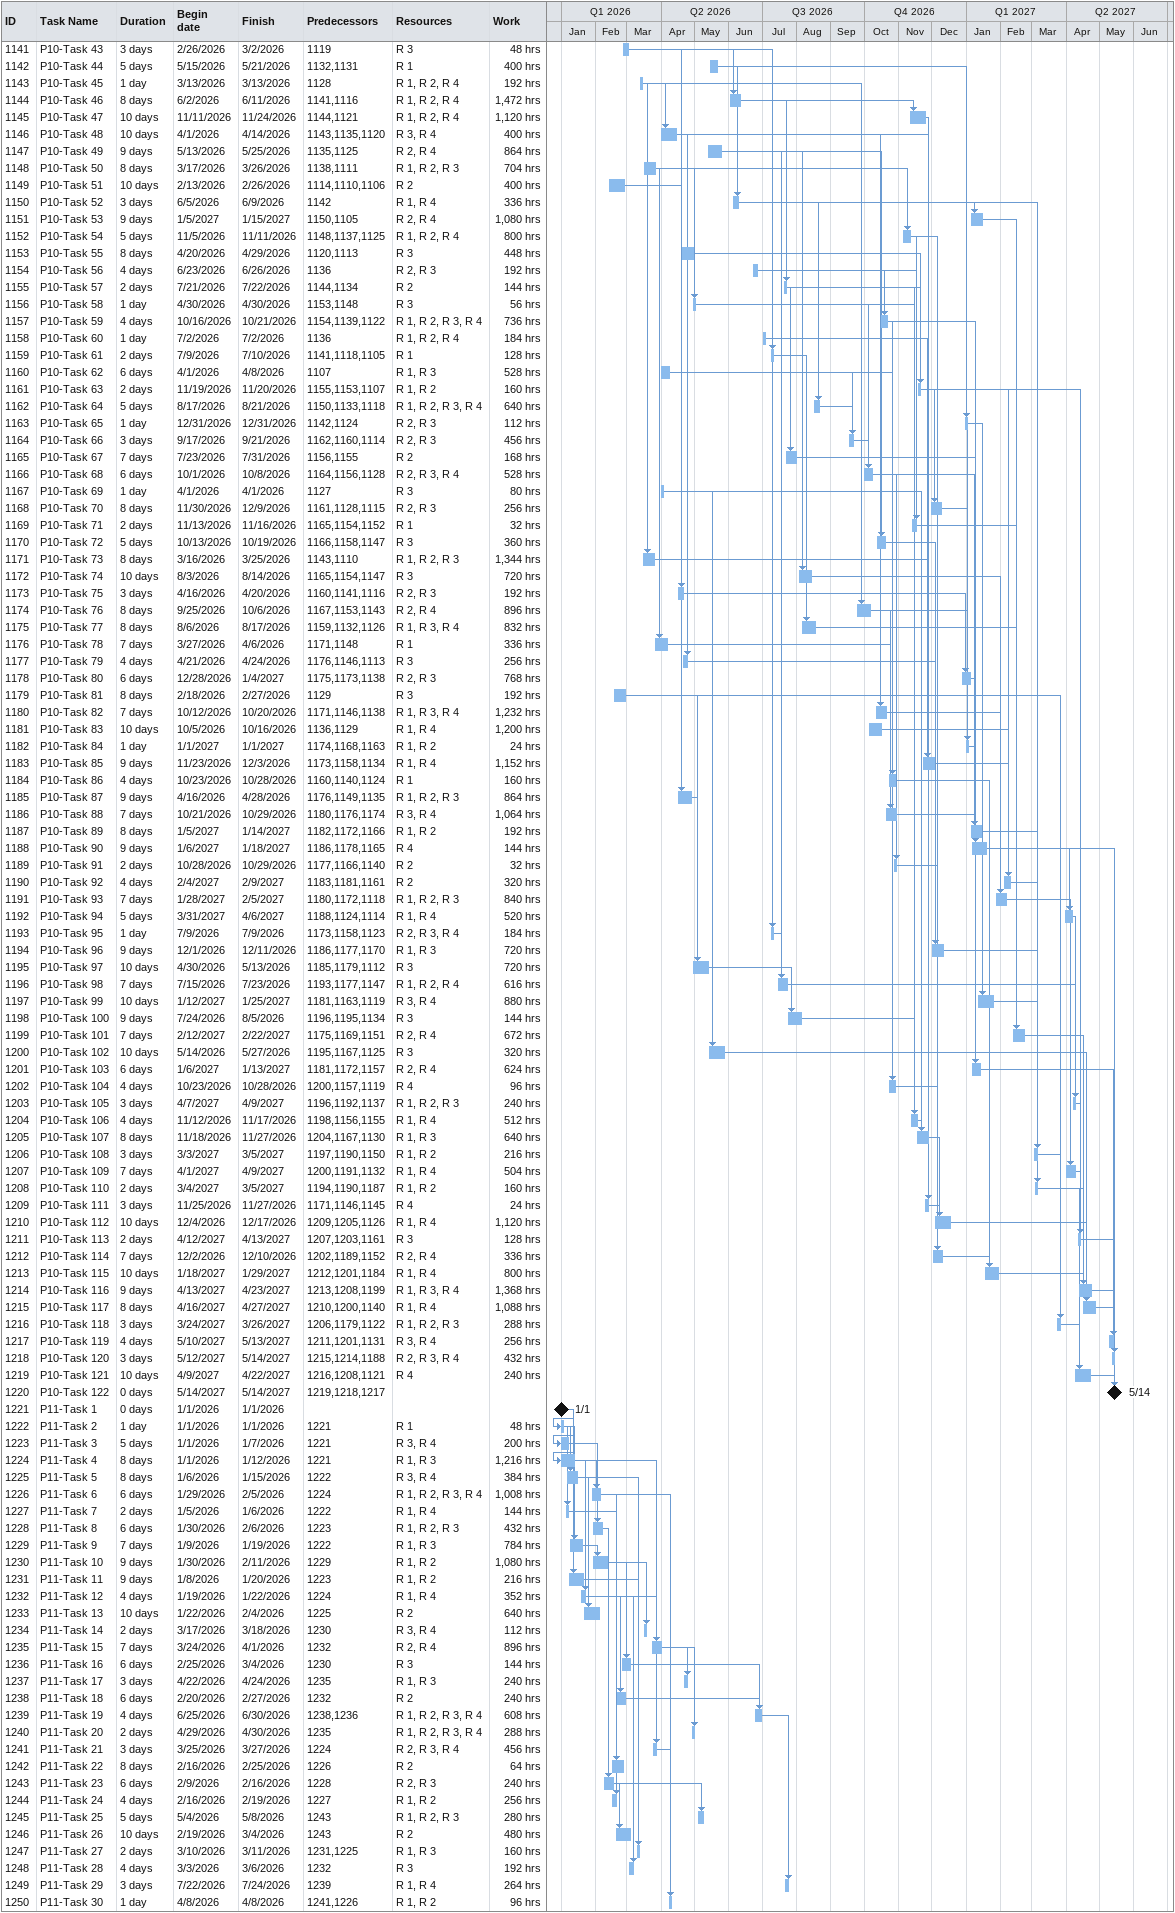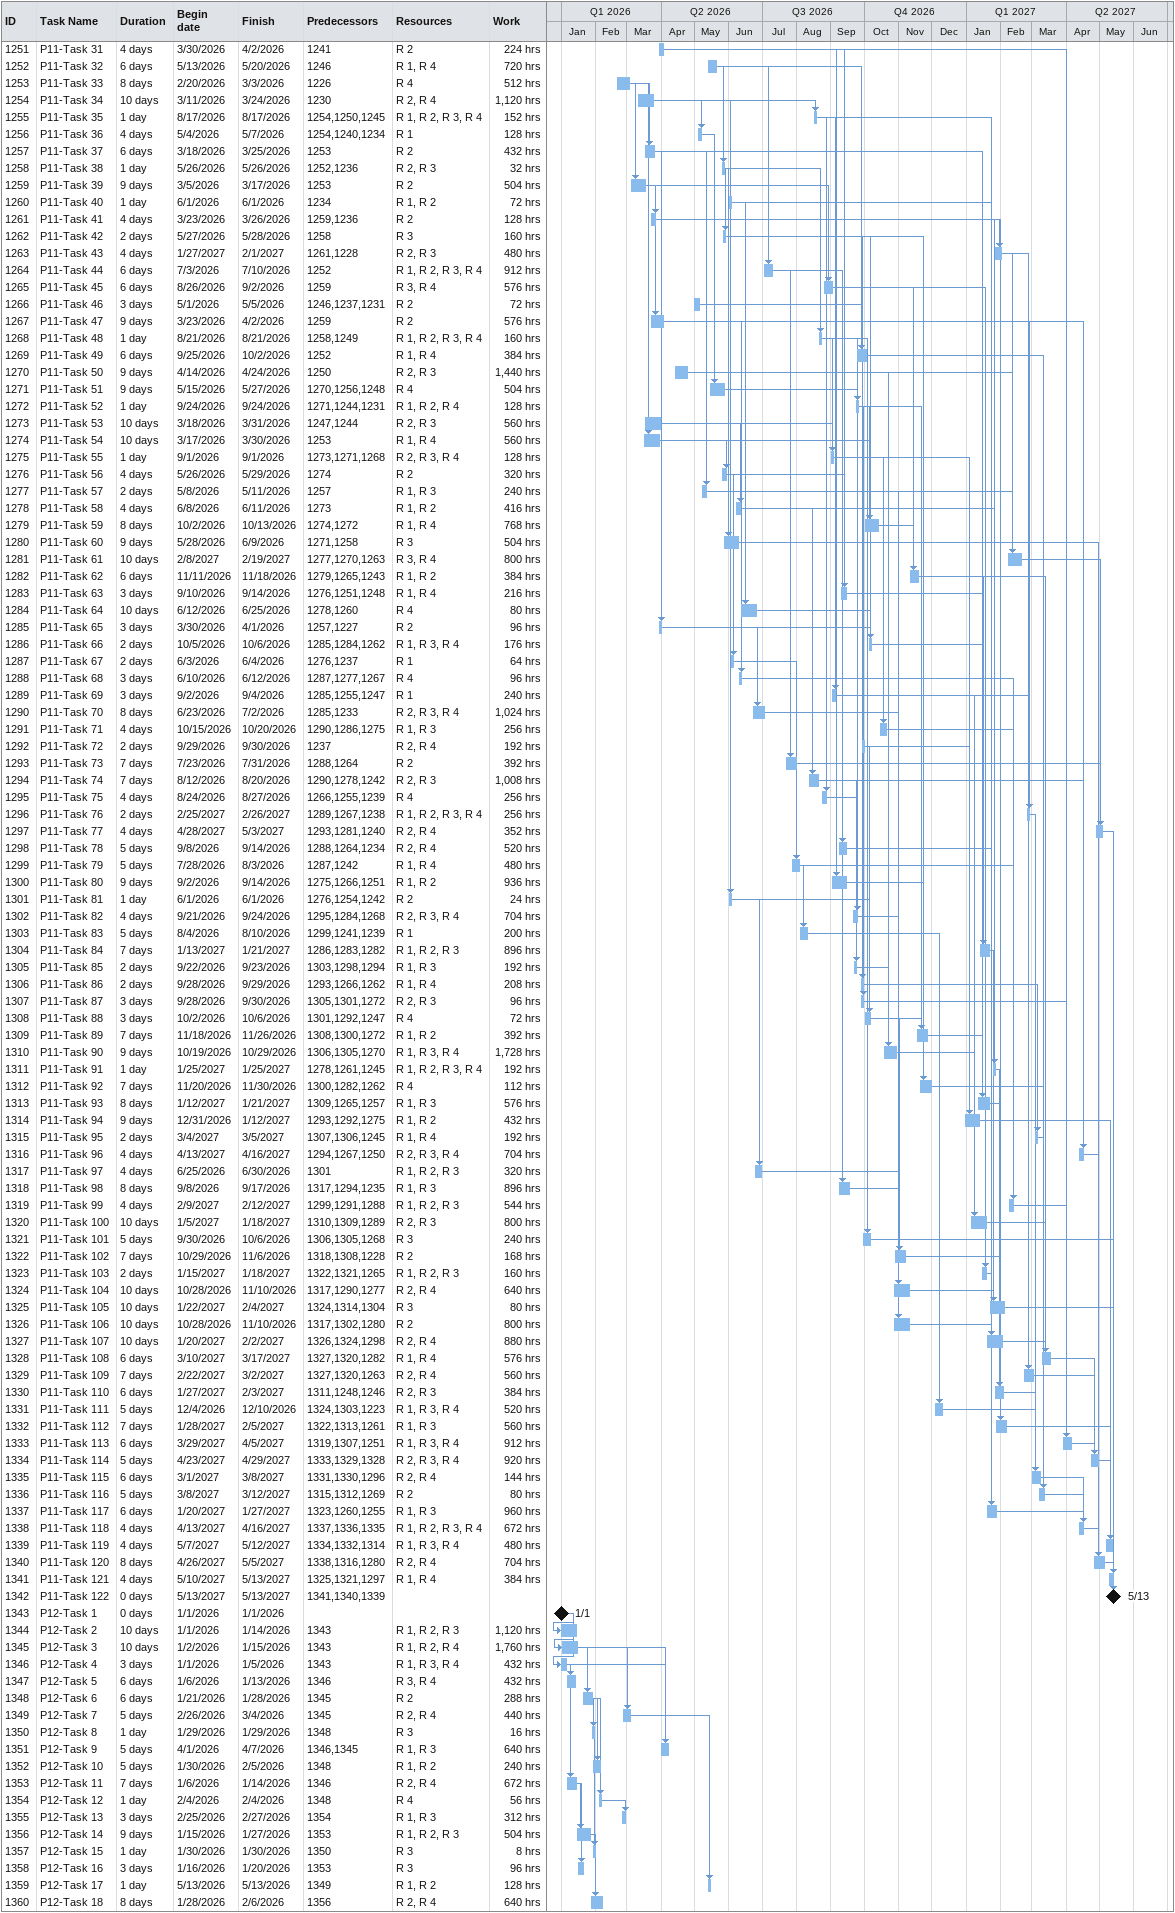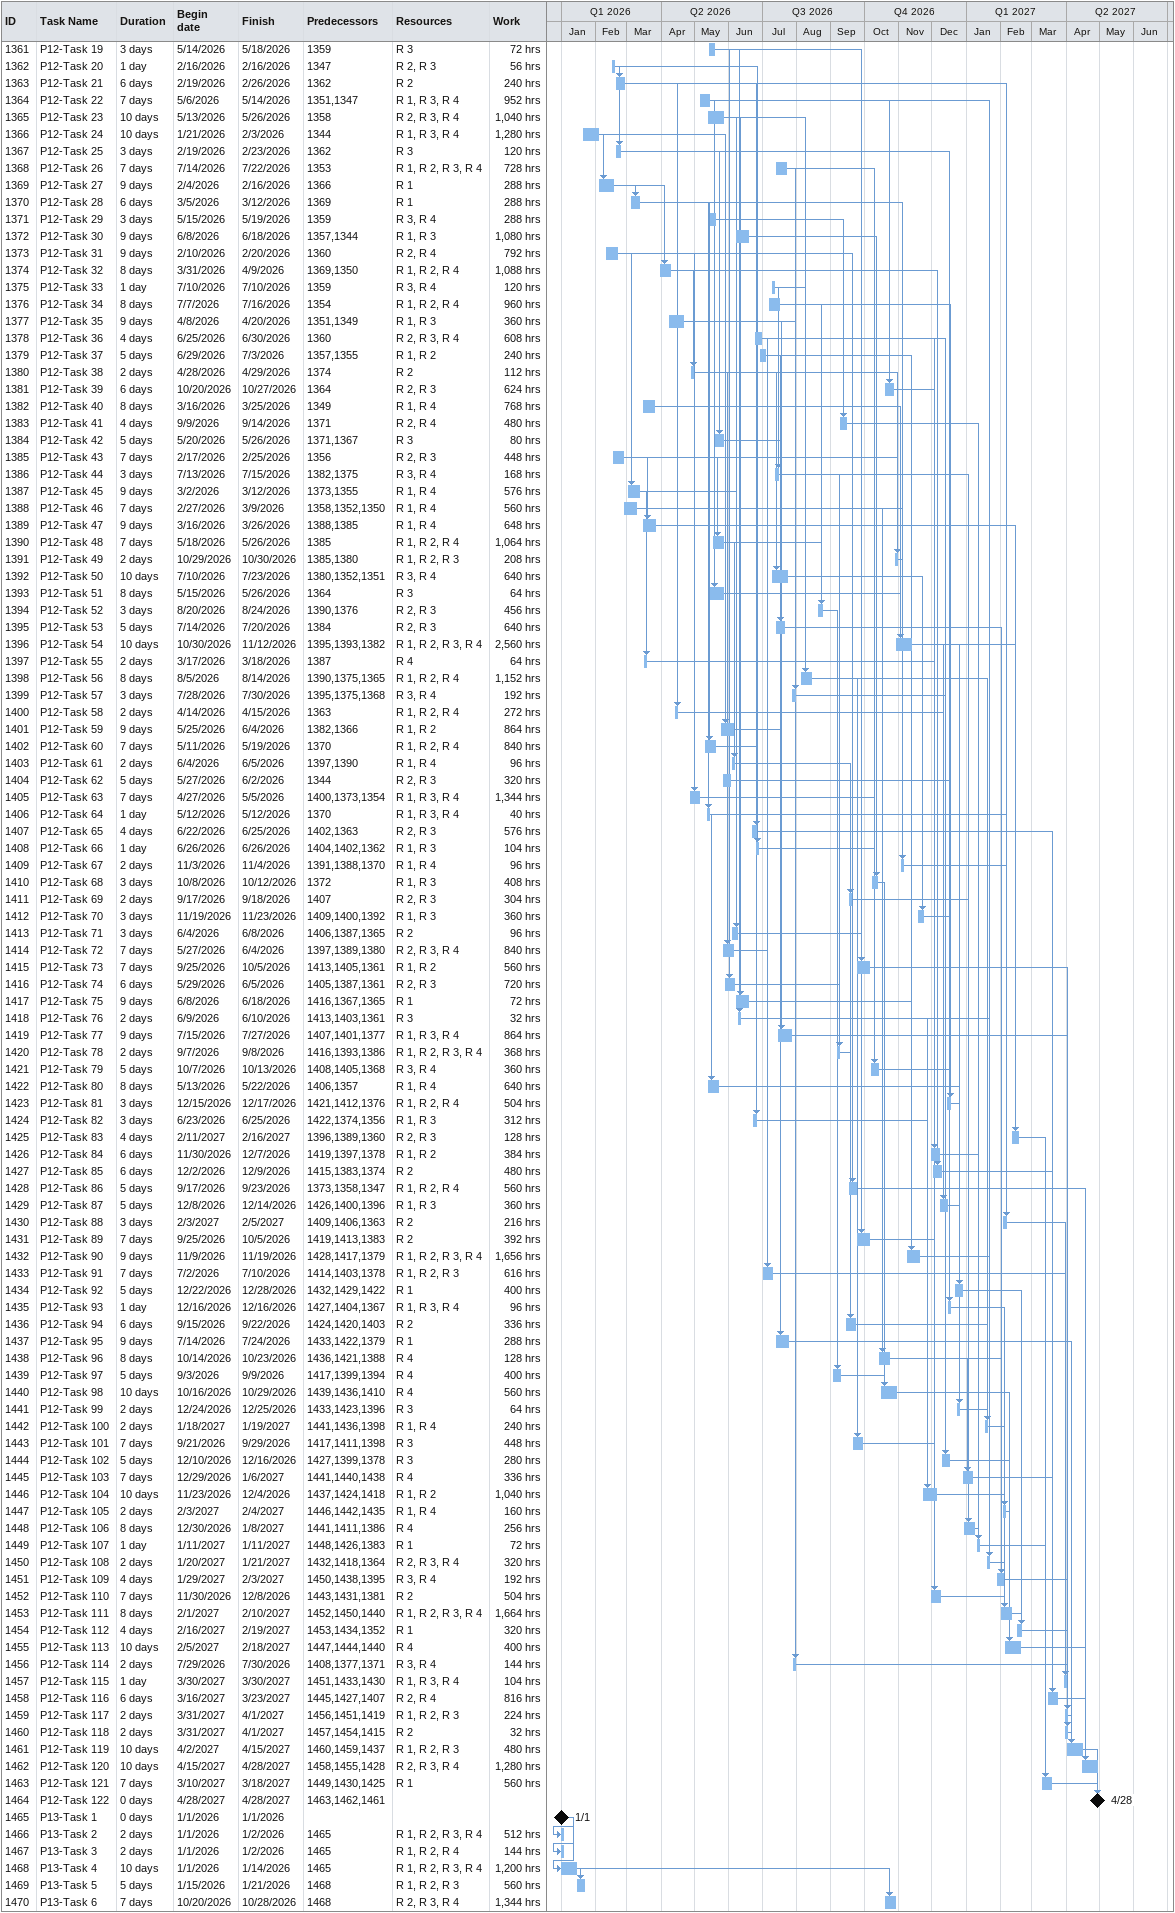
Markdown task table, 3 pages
| ID | Task | Duration | Start | Finish | Predecessors | Resources | Work (h) |
|---|---|---|---|---|---|---|---|
| 1141 | P10-Task 43 | 3d | 2026-02-26 | 2026-03-02 | 1119 | R 3 | 48 |
| 1142 | P10-Task 44 | 5d | 2026-05-15 | 2026-05-21 | 1132, 1131 | R 1 | 400 |
| 1143 | P10-Task 45 | 1d | 2026-03-13 | 2026-03-13 | 1128 | R 1, R 2, R 4 | 192 |
| 1144 | P10-Task 46 | 8d | 2026-06-02 | 2026-06-11 | 1141, 1116 | R 1, R 2, R 4 | 1472 |
| 1145 | P10-Task 47 | 10d | 2026-11-11 | 2026-11-24 | 1144, 1121 | R 1, R 2, R 4 | 1120 |
| 1146 | P10-Task 48 | 10d | 2026-04-01 | 2026-04-14 | 1143, 1135, 1120 | R 3, R 4 | 400 |
| 1147 | P10-Task 49 | 9d | 2026-05-13 | 2026-05-25 | 1135, 1125 | R 2, R 4 | 864 |
| 1148 | P10-Task 50 | 8d | 2026-03-17 | 2026-03-26 | 1138, 1111 | R 1, R 2, R 3 | 704 |
| 1149 | P10-Task 51 | 10d | 2026-02-13 | 2026-02-26 | 1114, 1110, 1106 | R 2 | 400 |
| 1150 | P10-Task 52 | 3d | 2026-06-05 | 2026-06-09 | 1142 | R 1, R 4 | 336 |
| 1151 | P10-Task 53 | 9d | 2027-01-05 | 2027-01-15 | 1150, 1105 | R 2, R 4 | 1080 |
| 1152 | P10-Task 54 | 5d | 2026-11-05 | 2026-11-11 | 1148, 1137, 1125 | R 1, R 2, R 4 | 800 |
| 1153 | P10-Task 55 | 8d | 2026-04-20 | 2026-04-29 | 1120, 1113 | R 3 | 448 |
| 1154 | P10-Task 56 | 4d | 2026-06-23 | 2026-06-26 | 1136 | R 2, R 3 | 192 |
| 1155 | P10-Task 57 | 2d | 2026-07-21 | 2026-07-22 | 1144, 1134 | R 2 | 144 |
| 1156 | P10-Task 58 | 1d | 2026-04-30 | 2026-04-30 | 1153, 1148 | R 3 | 56 |
| 1157 | P10-Task 59 | 4d | 2026-10-16 | 2026-10-21 | 1154, 1139, 1122 | R 1, R 2, R 3, R 4 | 736 |
| 1158 | P10-Task 60 | 1d | 2026-07-02 | 2026-07-02 | 1136 | R 1, R 2, R 4 | 184 |
| 1159 | P10-Task 61 | 2d | 2026-07-09 | 2026-07-10 | 1141, 1118, 1105 | R 1 | 128 |
| 1160 | P10-Task 62 | 6d | 2026-04-01 | 2026-04-08 | 1107 | R 1, R 3 | 528 |
| 1161 | P10-Task 63 | 2d | 2026-11-19 | 2026-11-20 | 1155, 1153, 1107 | R 1, R 2 | 160 |
| 1162 | P10-Task 64 | 5d | 2026-08-17 | 2026-08-21 | 1150, 1133, 1118 | R 1, R 2, R 3, R 4 | 640 |
| 1163 | P10-Task 65 | 1d | 2026-12-31 | 2026-12-31 | 1142, 1124 | R 2, R 3 | 112 |
| 1164 | P10-Task 66 | 3d | 2026-09-17 | 2026-09-21 | 1162, 1160, 1114 | R 2, R 3 | 456 |
| 1165 | P10-Task 67 | 7d | 2026-07-23 | 2026-07-31 | 1156, 1155 | R 2 | 168 |
| 1166 | P10-Task 68 | 6d | 2026-10-01 | 2026-10-08 | 1164, 1156, 1128 | R 2, R 3, R 4 | 528 |
| 1167 | P10-Task 69 | 1d | 2026-04-01 | 2026-04-01 | 1127 | R 3 | 80 |
| 1168 | P10-Task 70 | 8d | 2026-11-30 | 2026-12-09 | 1161, 1128, 1115 | R 2, R 3 | 256 |
| 1169 | P10-Task 71 | 2d | 2026-11-13 | 2026-11-16 | 1165, 1154, 1152 | R 1 | 32 |
| 1170 | P10-Task 72 | 5d | 2026-10-13 | 2026-10-19 | 1166, 1158, 1147 | R 3 | 360 |
| 1171 | P10-Task 73 | 8d | 2026-03-16 | 2026-03-25 | 1143, 1110 | R 1, R 2, R 3 | 1344 |
| 1172 | P10-Task 74 | 10d | 2026-08-03 | 2026-08-14 | 1165, 1154, 1147 | R 3 | 720 |
| 1173 | P10-Task 75 | 3d | 2026-04-16 | 2026-04-20 | 1160, 1141, 1116 | R 2, R 3 | 192 |
| 1174 | P10-Task 76 | 8d | 2026-09-25 | 2026-10-06 | 1167, 1153, 1143 | R 2, R 4 | 896 |
| 1175 | P10-Task 77 | 8d | 2026-08-06 | 2026-08-17 | 1159, 1132, 1126 | R 1, R 3, R 4 | 832 |
| 1176 | P10-Task 78 | 7d | 2026-03-27 | 2026-04-06 | 1171, 1148 | R 1 | 336 |
| 1177 | P10-Task 79 | 4d | 2026-04-21 | 2026-04-24 | 1176, 1146, 1113 | R 3 | 256 |
| 1178 | P10-Task 80 | 6d | 2026-12-28 | 2027-01-04 | 1175, 1173, 1138 | R 2, R 3 | 768 |
| 1179 | P10-Task 81 | 8d | 2026-02-18 | 2026-02-27 | 1129 | R 3 | 192 |
| 1180 | P10-Task 82 | 7d | 2026-10-12 | 2026-10-20 | 1171, 1146, 1138 | R 1, R 3, R 4 | 1232 |
| 1181 | P10-Task 83 | 10d | 2026-10-05 | 2026-10-16 | 1136, 1129 | R 1, R 4 | 1200 |
| 1182 | P10-Task 84 | 1d | 2027-01-01 | 2027-01-01 | 1174, 1168, 1163 | R 1, R 2 | 24 |
| 1183 | P10-Task 85 | 9d | 2026-11-23 | 2026-12-03 | 1173, 1158, 1134 | R 1, R 4 | 1152 |
| 1184 | P10-Task 86 | 4d | 2026-10-23 | 2026-10-28 | 1160, 1140, 1124 | R 1 | 160 |
| 1185 | P10-Task 87 | 9d | 2026-04-16 | 2026-04-28 | 1176, 1149, 1135 | R 1, R 2, R 3 | 864 |
| 1186 | P10-Task 88 | 7d | 2026-10-21 | 2026-10-29 | 1180, 1176, 1174 | R 3, R 4 | 1064 |
| 1187 | P10-Task 89 | 8d | 2027-01-05 | 2027-01-14 | 1182, 1172, 1166 | R 1, R 2 | 192 |
| 1188 | P10-Task 90 | 9d | 2027-01-06 | 2027-01-18 | 1186, 1178, 1165 | R 4 | 144 |
| 1189 | P10-Task 91 | 2d | 2026-10-28 | 2026-10-29 | 1177, 1166, 1140 | R 2 | 32 |
| 1190 | P10-Task 92 | 4d | 2027-02-04 | 2027-02-09 | 1183, 1181, 1161 | R 2 | 320 |
| 1191 | P10-Task 93 | 7d | 2027-01-28 | 2027-02-05 | 1180, 1172, 1118 | R 1, R 2, R 3 | 840 |
| 1192 | P10-Task 94 | 5d | 2027-03-31 | 2027-04-06 | 1188, 1124, 1114 | R 1, R 4 | 520 |
| 1193 | P10-Task 95 | 1d | 2026-07-09 | 2026-07-09 | 1173, 1158, 1123 | R 2, R 3, R 4 | 184 |
| 1194 | P10-Task 96 | 9d | 2026-12-01 | 2026-12-11 | 1186, 1177, 1170 | R 1, R 3 | 720 |
| 1195 | P10-Task 97 | 10d | 2026-04-30 | 2026-05-13 | 1185, 1179, 1112 | R 3 | 720 |
| 1196 | P10-Task 98 | 7d | 2026-07-15 | 2026-07-23 | 1193, 1177, 1147 | R 1, R 2, R 4 | 616 |
| 1197 | P10-Task 99 | 10d | 2027-01-12 | 2027-01-25 | 1181, 1163, 1119 | R 3, R 4 | 880 |
| 1198 | P10-Task 100 | 9d | 2026-07-24 | 2026-08-05 | 1196, 1195, 1134 | R 3 | 144 |
| 1199 | P10-Task 101 | 7d | 2027-02-12 | 2027-02-22 | 1175, 1169, 1151 | R 2, R 4 | 672 |
| 1200 | P10-Task 102 | 10d | 2026-05-14 | 2026-05-27 | 1195, 1167, 1125 | R 3 | 320 |
| 1201 | P10-Task 103 | 6d | 2027-01-06 | 2027-01-13 | 1181, 1172, 1157 | R 2, R 4 | 624 |
| 1202 | P10-Task 104 | 4d | 2026-10-23 | 2026-10-28 | 1200, 1157, 1119 | R 4 | 96 |
| 1203 | P10-Task 105 | 3d | 2027-04-07 | 2027-04-09 | 1196, 1192, 1137 | R 1, R 2, R 3 | 240 |
| 1204 | P10-Task 106 | 4d | 2026-11-12 | 2026-11-17 | 1198, 1156, 1155 | R 1, R 4 | 512 |
| 1205 | P10-Task 107 | 8d | 2026-11-18 | 2026-11-27 | 1204, 1167, 1130 | R 1, R 3 | 640 |
| 1206 | P10-Task 108 | 3d | 2027-03-03 | 2027-03-05 | 1197, 1190, 1150 | R 1, R 2 | 216 |
| 1207 | P10-Task 109 | 7d | 2027-04-01 | 2027-04-09 | 1200, 1191, 1132 | R 1, R 4 | 504 |
| 1208 | P10-Task 110 | 2d | 2027-03-04 | 2027-03-05 | 1194, 1190, 1187 | R 1, R 2 | 160 |
| 1209 | P10-Task 111 | 3d | 2026-11-25 | 2026-11-27 | 1171, 1146, 1145 | R 4 | 24 |
| 1210 | P10-Task 112 | 10d | 2026-12-04 | 2026-12-17 | 1209, 1205, 1126 | R 1, R 4 | 1120 |
| 1211 | P10-Task 113 | 2d | 2027-04-12 | 2027-04-13 | 1207, 1203, 1161 | R 3 | 128 |
| 1212 | P10-Task 114 | 7d | 2026-12-02 | 2026-12-10 | 1202, 1189, 1152 | R 2, R 4 | 336 |
| 1213 | P10-Task 115 | 10d | 2027-01-18 | 2027-01-29 | 1212, 1201, 1184 | R 1, R 4 | 800 |
| 1214 | P10-Task 116 | 9d | 2027-04-13 | 2027-04-23 | 1213, 1208, 1199 | R 1, R 3, R 4 | 1368 |
| 1215 | P10-Task 117 | 8d | 2027-04-16 | 2027-04-27 | 1210, 1200, 1140 | R 1, R 4 | 1088 |
| 1216 | P10-Task 118 | 3d | 2027-03-24 | 2027-03-26 | 1206, 1179, 1122 | R 1, R 2, R 3 | 288 |
| 1217 | P10-Task 119 | 4d | 2027-05-10 | 2027-05-13 | 1211, 1201, 1131 | R 3, R 4 | 256 |
| 1218 | P10-Task 120 | 3d | 2027-05-12 | 2027-05-14 | 1215, 1214, 1188 | R 2, R 3, R 4 | 432 |
| 1219 | P10-Task 121 | 10d | 2027-04-09 | 2027-04-22 | 1216, 1208, 1121 | R 4 | 240 |
| 1220 | P10-Task 122 | 0d | 2027-05-14 | 2027-05-14 | 1219, 1218, 1217 |  |  |
| 1221 | P11-Task 1 | 0d | 2026-01-01 | 2026-01-01 |  |  |  |
| 1222 | P11-Task 2 | 1d | 2026-01-01 | 2026-01-01 | 1221 | R 1 | 48 |
| 1223 | P11-Task 3 | 5d | 2026-01-01 | 2026-01-07 | 1221 | R 3, R 4 | 200 |
| 1224 | P11-Task 4 | 8d | 2026-01-01 | 2026-01-12 | 1221 | R 1, R 3 | 1216 |
| 1225 | P11-Task 5 | 8d | 2026-01-06 | 2026-01-15 | 1222 | R 3, R 4 | 384 |
| 1226 | P11-Task 6 | 6d | 2026-01-29 | 2026-02-05 | 1224 | R 1, R 2, R 3, R 4 | 1008 |
| 1227 | P11-Task 7 | 2d | 2026-01-05 | 2026-01-06 | 1222 | R 1, R 4 | 144 |
| 1228 | P11-Task 8 | 6d | 2026-01-30 | 2026-02-06 | 1223 | R 1, R 2, R 3 | 432 |
| 1229 | P11-Task 9 | 7d | 2026-01-09 | 2026-01-19 | 1222 | R 1, R 3 | 784 |
| 1230 | P11-Task 10 | 9d | 2026-01-30 | 2026-02-11 | 1229 | R 1, R 2 | 1080 |
| 1231 | P11-Task 11 | 9d | 2026-01-08 | 2026-01-20 | 1223 | R 1, R 2 | 216 |
| 1232 | P11-Task 12 | 4d | 2026-01-19 | 2026-01-22 | 1224 | R 1, R 4 | 352 |
| 1233 | P11-Task 13 | 10d | 2026-01-22 | 2026-02-04 | 1225 | R 2 | 640 |
| 1234 | P11-Task 14 | 2d | 2026-03-17 | 2026-03-18 | 1230 | R 3, R 4 | 112 |
| 1235 | P11-Task 15 | 7d | 2026-03-24 | 2026-04-01 | 1232 | R 2, R 4 | 896 |
| 1236 | P11-Task 16 | 6d | 2026-02-25 | 2026-03-04 | 1230 | R 3 | 144 |
| 1237 | P11-Task 17 | 3d | 2026-04-22 | 2026-04-24 | 1235 | R 1, R 3 | 240 |
| 1238 | P11-Task 18 | 6d | 2026-02-20 | 2026-02-27 | 1232 | R 2 | 240 |
| 1239 | P11-Task 19 | 4d | 2026-06-25 | 2026-06-30 | 1238, 1236 | R 1, R 2, R 3, R 4 | 608 |
| 1240 | P11-Task 20 | 2d | 2026-04-29 | 2026-04-30 | 1235 | R 1, R 2, R 3, R 4 | 288 |
| 1241 | P11-Task 21 | 3d | 2026-03-25 | 2026-03-27 | 1224 | R 2, R 3, R 4 | 456 |
| 1242 | P11-Task 22 | 8d | 2026-02-16 | 2026-02-25 | 1226 | R 2 | 64 |
| 1243 | P11-Task 23 | 6d | 2026-02-09 | 2026-02-16 | 1228 | R 2, R 3 | 240 |
| 1244 | P11-Task 24 | 4d | 2026-02-16 | 2026-02-19 | 1227 | R 1, R 2 | 256 |
| 1245 | P11-Task 25 | 5d | 2026-05-04 | 2026-05-08 | 1243 | R 1, R 2, R 3 | 280 |
| 1246 | P11-Task 26 | 10d | 2026-02-19 | 2026-03-04 | 1243 | R 2 | 480 |
| 1247 | P11-Task 27 | 2d | 2026-03-10 | 2026-03-11 | 1231, 1225 | R 1, R 3 | 160 |
| 1248 | P11-Task 28 | 4d | 2026-03-03 | 2026-03-06 | 1232 | R 3 | 192 |
| 1249 | P11-Task 29 | 3d | 2026-07-22 | 2026-07-24 | 1239 | R 1, R 4 | 264 |
| 1250 | P11-Task 30 | 1d | 2026-04-08 | 2026-04-08 | 1241, 1226 | R 1, R 2 | 96 |
| 1251 | P11-Task 31 | 4d | 2026-03-30 | 2026-04-02 | 1241 | R 2 | 224 |
| 1252 | P11-Task 32 | 6d | 2026-05-13 | 2026-05-20 | 1246 | R 1, R 4 | 720 |
| 1253 | P11-Task 33 | 8d | 2026-02-20 | 2026-03-03 | 1226 | R 4 | 512 |
| 1254 | P11-Task 34 | 10d | 2026-03-11 | 2026-03-24 | 1230 | R 2, R 4 | 1120 |
| 1255 | P11-Task 35 | 1d | 2026-08-17 | 2026-08-17 | 1254, 1250, 1245 | R 1, R 2, R 3, R 4 | 152 |
| 1256 | P11-Task 36 | 4d | 2026-05-04 | 2026-05-07 | 1254, 1240, 1234 | R 1 | 128 |
| 1257 | P11-Task 37 | 6d | 2026-03-18 | 2026-03-25 | 1253 | R 2 | 432 |
| 1258 | P11-Task 38 | 1d | 2026-05-26 | 2026-05-26 | 1252, 1236 | R 2, R 3 | 32 |
| 1259 | P11-Task 39 | 9d | 2026-03-05 | 2026-03-17 | 1253 | R 2 | 504 |
| 1260 | P11-Task 40 | 1d | 2026-06-01 | 2026-06-01 | 1234 | R 1, R 2 | 72 |
| 1261 | P11-Task 41 | 4d | 2026-03-23 | 2026-03-26 | 1259, 1236 | R 2 | 128 |
| 1262 | P11-Task 42 | 2d | 2026-05-27 | 2026-05-28 | 1258 | R 3 | 160 |
| 1263 | P11-Task 43 | 4d | 2027-01-27 | 2027-02-01 | 1261, 1228 | R 2, R 3 | 480 |
| 1264 | P11-Task 44 | 6d | 2026-07-03 | 2026-07-10 | 1252 | R 1, R 2, R 3, R 4 | 912 |
| 1265 | P11-Task 45 | 6d | 2026-08-26 | 2026-09-02 | 1259 | R 3, R 4 | 576 |
| 1266 | P11-Task 46 | 3d | 2026-05-01 | 2026-05-05 | 1246, 1237, 1231 | R 2 | 72 |
| 1267 | P11-Task 47 | 9d | 2026-03-23 | 2026-04-02 | 1259 | R 2 | 576 |
| 1268 | P11-Task 48 | 1d | 2026-08-21 | 2026-08-21 | 1258, 1249 | R 1, R 2, R 3, R 4 | 160 |
| 1269 | P11-Task 49 | 6d | 2026-09-25 | 2026-10-02 | 1252 | R 1, R 4 | 384 |
| 1270 | P11-Task 50 | 9d | 2026-04-14 | 2026-04-24 | 1250 | R 2, R 3 | 1440 |
| 1271 | P11-Task 51 | 9d | 2026-05-15 | 2026-05-27 | 1270, 1256, 1248 | R 4 | 504 |
| 1272 | P11-Task 52 | 1d | 2026-09-24 | 2026-09-24 | 1271, 1244, 1231 | R 1, R 2, R 4 | 128 |
| 1273 | P11-Task 53 | 10d | 2026-03-18 | 2026-03-31 | 1247, 1244 | R 2, R 3 | 560 |
| 1274 | P11-Task 54 | 10d | 2026-03-17 | 2026-03-30 | 1253 | R 1, R 4 | 560 |
| 1275 | P11-Task 55 | 1d | 2026-09-01 | 2026-09-01 | 1273, 1271, 1268 | R 2, R 3, R 4 | 128 |
| 1276 | P11-Task 56 | 4d | 2026-05-26 | 2026-05-29 | 1274 | R 2 | 320 |
| 1277 | P11-Task 57 | 2d | 2026-05-08 | 2026-05-11 | 1257 | R 1, R 3 | 240 |
| 1278 | P11-Task 58 | 4d | 2026-06-08 | 2026-06-11 | 1273 | R 1, R 2 | 416 |
| 1279 | P11-Task 59 | 8d | 2026-10-02 | 2026-10-13 | 1274, 1272 | R 1, R 4 | 768 |
| 1280 | P11-Task 60 | 9d | 2026-05-28 | 2026-06-09 | 1271, 1258 | R 3 | 504 |
| 1281 | P11-Task 61 | 10d | 2027-02-08 | 2027-02-19 | 1277, 1270, 1263 | R 3, R 4 | 800 |
| 1282 | P11-Task 62 | 6d | 2026-11-11 | 2026-11-18 | 1279, 1265, 1243 | R 1, R 2 | 384 |
| 1283 | P11-Task 63 | 3d | 2026-09-10 | 2026-09-14 | 1276, 1251, 1248 | R 1, R 4 | 216 |
| 1284 | P11-Task 64 | 10d | 2026-06-12 | 2026-06-25 | 1278, 1260 | R 4 | 80 |
| 1285 | P11-Task 65 | 3d | 2026-03-30 | 2026-04-01 | 1257, 1227 | R 2 | 96 |
| 1286 | P11-Task 66 | 2d | 2026-10-05 | 2026-10-06 | 1285, 1284, 1262 | R 1, R 3, R 4 | 176 |
| 1287 | P11-Task 67 | 2d | 2026-06-03 | 2026-06-04 | 1276, 1237 | R 1 | 64 |
| 1288 | P11-Task 68 | 3d | 2026-06-10 | 2026-06-12 | 1287, 1277, 1267 | R 4 | 96 |
| 1289 | P11-Task 69 | 3d | 2026-09-02 | 2026-09-04 | 1285, 1255, 1247 | R 1 | 240 |
| 1290 | P11-Task 70 | 8d | 2026-06-23 | 2026-07-02 | 1285, 1233 | R 2, R 3, R 4 | 1024 |
| 1291 | P11-Task 71 | 4d | 2026-10-15 | 2026-10-20 | 1290, 1286, 1275 | R 1, R 3 | 256 |
| 1292 | P11-Task 72 | 2d | 2026-09-29 | 2026-09-30 | 1237 | R 2, R 4 | 192 |
| 1293 | P11-Task 73 | 7d | 2026-07-23 | 2026-07-31 | 1288, 1264 | R 2 | 392 |
| 1294 | P11-Task 74 | 7d | 2026-08-12 | 2026-08-20 | 1290, 1278, 1242 | R 2, R 3 | 1008 |
| 1295 | P11-Task 75 | 4d | 2026-08-24 | 2026-08-27 | 1266, 1255, 1239 | R 4 | 256 |
| 1296 | P11-Task 76 | 2d | 2027-02-25 | 2027-02-26 | 1289, 1267, 1238 | R 1, R 2, R 3, R 4 | 256 |
| 1297 | P11-Task 77 | 4d | 2027-04-28 | 2027-05-03 | 1293, 1281, 1240 | R 2, R 4 | 352 |
| 1298 | P11-Task 78 | 5d | 2026-09-08 | 2026-09-14 | 1288, 1264, 1234 | R 2, R 4 | 520 |
| 1299 | P11-Task 79 | 5d | 2026-07-28 | 2026-08-03 | 1287, 1242 | R 1, R 4 | 480 |
| 1300 | P11-Task 80 | 9d | 2026-09-02 | 2026-09-14 | 1275, 1266, 1251 | R 1, R 2 | 936 |
| 1301 | P11-Task 81 | 1d | 2026-06-01 | 2026-06-01 | 1276, 1254, 1242 | R 2 | 24 |
| 1302 | P11-Task 82 | 4d | 2026-09-21 | 2026-09-24 | 1295, 1284, 1268 | R 2, R 3, R 4 | 704 |
| 1303 | P11-Task 83 | 5d | 2026-08-04 | 2026-08-10 | 1299, 1241, 1239 | R 1 | 200 |
| 1304 | P11-Task 84 | 7d | 2027-01-13 | 2027-01-21 | 1286, 1283, 1282 | R 1, R 2, R 3 | 896 |
| 1305 | P11-Task 85 | 2d | 2026-09-22 | 2026-09-23 | 1303, 1298, 1294 | R 1, R 3 | 192 |
| 1306 | P11-Task 86 | 2d | 2026-09-28 | 2026-09-29 | 1293, 1266, 1262 | R 1, R 4 | 208 |
| 1307 | P11-Task 87 | 3d | 2026-09-28 | 2026-09-30 | 1305, 1301, 1272 | R 2, R 3 | 96 |
| 1308 | P11-Task 88 | 3d | 2026-10-02 | 2026-10-06 | 1301, 1292, 1247 | R 4 | 72 |
| 1309 | P11-Task 89 | 7d | 2026-11-18 | 2026-11-26 | 1308, 1300, 1272 | R 1, R 2 | 392 |
| 1310 | P11-Task 90 | 9d | 2026-10-19 | 2026-10-29 | 1306, 1305, 1270 | R 1, R 3, R 4 | 1728 |
| 1311 | P11-Task 91 | 1d | 2027-01-25 | 2027-01-25 | 1278, 1261, 1245 | R 1, R 2, R 3, R 4 | 192 |
| 1312 | P11-Task 92 | 7d | 2026-11-20 | 2026-11-30 | 1300, 1282, 1262 | R 4 | 112 |
| 1313 | P11-Task 93 | 8d | 2027-01-12 | 2027-01-21 | 1309, 1265, 1257 | R 1, R 3 | 576 |
| 1314 | P11-Task 94 | 9d | 2026-12-31 | 2027-01-12 | 1293, 1292, 1275 | R 1, R 2 | 432 |
| 1315 | P11-Task 95 | 2d | 2027-03-04 | 2027-03-05 | 1307, 1306, 1245 | R 1, R 4 | 192 |
| 1316 | P11-Task 96 | 4d | 2027-04-13 | 2027-04-16 | 1294, 1267, 1250 | R 2, R 3, R 4 | 704 |
| 1317 | P11-Task 97 | 4d | 2026-06-25 | 2026-06-30 | 1301 | R 1, R 2, R 3 | 320 |
| 1318 | P11-Task 98 | 8d | 2026-09-08 | 2026-09-17 | 1317, 1294, 1235 | R 1, R 3 | 896 |
| 1319 | P11-Task 99 | 4d | 2027-02-09 | 2027-02-12 | 1299, 1291, 1288 | R 1, R 2, R 3 | 544 |
| 1320 | P11-Task 100 | 10d | 2027-01-05 | 2027-01-18 | 1310, 1309, 1289 | R 2, R 3 | 800 |
| 1321 | P11-Task 101 | 5d | 2026-09-30 | 2026-10-06 | 1306, 1305, 1268 | R 3 | 240 |
| 1322 | P11-Task 102 | 7d | 2026-10-29 | 2026-11-06 | 1318, 1308, 1228 | R 2 | 168 |
| 1323 | P11-Task 103 | 2d | 2027-01-15 | 2027-01-18 | 1322, 1321, 1265 | R 1, R 2, R 3 | 160 |
| 1324 | P11-Task 104 | 10d | 2026-10-28 | 2026-11-10 | 1317, 1290, 1277 | R 2, R 4 | 640 |
| 1325 | P11-Task 105 | 10d | 2027-01-22 | 2027-02-04 | 1324, 1314, 1304 | R 3 | 80 |
| 1326 | P11-Task 106 | 10d | 2026-10-28 | 2026-11-10 | 1317, 1302, 1280 | R 2 | 800 |
| 1327 | P11-Task 107 | 10d | 2027-01-20 | 2027-02-02 | 1326, 1324, 1298 | R 2, R 4 | 880 |
| 1328 | P11-Task 108 | 6d | 2027-03-10 | 2027-03-17 | 1327, 1320, 1282 | R 1, R 4 | 576 |
| 1329 | P11-Task 109 | 7d | 2027-02-22 | 2027-03-02 | 1327, 1320, 1263 | R 2, R 4 | 560 |
| 1330 | P11-Task 110 | 6d | 2027-01-27 | 2027-02-03 | 1311, 1248, 1246 | R 2, R 3 | 384 |
| 1331 | P11-Task 111 | 5d | 2026-12-04 | 2026-12-10 | 1324, 1303, 1223 | R 1, R 3, R 4 | 520 |
| 1332 | P11-Task 112 | 7d | 2027-01-28 | 2027-02-05 | 1322, 1313, 1261 | R 1, R 3 | 560 |
| 1333 | P11-Task 113 | 6d | 2027-03-29 | 2027-04-05 | 1319, 1307, 1251 | R 1, R 3, R 4 | 912 |
| 1334 | P11-Task 114 | 5d | 2027-04-23 | 2027-04-29 | 1333, 1329, 1328 | R 2, R 3, R 4 | 920 |
| 1335 | P11-Task 115 | 6d | 2027-03-01 | 2027-03-08 | 1331, 1330, 1296 | R 2, R 4 | 144 |
| 1336 | P11-Task 116 | 5d | 2027-03-08 | 2027-03-12 | 1315, 1312, 1269 | R 2 | 80 |
| 1337 | P11-Task 117 | 6d | 2027-01-20 | 2027-01-27 | 1323, 1260, 1255 | R 1, R 3 | 960 |
| 1338 | P11-Task 118 | 4d | 2027-04-13 | 2027-04-16 | 1337, 1336, 1335 | R 1, R 2, R 3, R 4 | 672 |
| 1339 | P11-Task 119 | 4d | 2027-05-07 | 2027-05-12 | 1334, 1332, 1314 | R 1, R 3, R 4 | 480 |
| 1340 | P11-Task 120 | 8d | 2027-04-26 | 2027-05-05 | 1338, 1316, 1280 | R 2, R 4 | 704 |
| 1341 | P11-Task 121 | 4d | 2027-05-10 | 2027-05-13 | 1325, 1321, 1297 | R 1, R 4 | 384 |
| 1342 | P11-Task 122 | 0d | 2027-05-13 | 2027-05-13 | 1341, 1340, 1339 |  |  |
| 1343 | P12-Task 1 | 0d | 2026-01-01 | 2026-01-01 |  |  |  |
| 1344 | P12-Task 2 | 10d | 2026-01-01 | 2026-01-14 | 1343 | R 1, R 2, R 3 | 1120 |
| 1345 | P12-Task 3 | 10d | 2026-01-02 | 2026-01-15 | 1343 | R 1, R 2, R 4 | 1760 |
| 1346 | P12-Task 4 | 3d | 2026-01-01 | 2026-01-05 | 1343 | R 1, R 3, R 4 | 432 |
| 1347 | P12-Task 5 | 6d | 2026-01-06 | 2026-01-13 | 1346 | R 3, R 4 | 432 |
| 1348 | P12-Task 6 | 6d | 2026-01-21 | 2026-01-28 | 1345 | R 2 | 288 |
| 1349 | P12-Task 7 | 5d | 2026-02-26 | 2026-03-04 | 1345 | R 2, R 4 | 440 |
| 1350 | P12-Task 8 | 1d | 2026-01-29 | 2026-01-29 | 1348 | R 3 | 16 |
| 1351 | P12-Task 9 | 5d | 2026-04-01 | 2026-04-07 | 1346, 1345 | R 1, R 3 | 640 |
| 1352 | P12-Task 10 | 5d | 2026-01-30 | 2026-02-05 | 1348 | R 1, R 2 | 240 |
| 1353 | P12-Task 11 | 7d | 2026-01-06 | 2026-01-14 | 1346 | R 2, R 4 | 672 |
| 1354 | P12-Task 12 | 1d | 2026-02-04 | 2026-02-04 | 1348 | R 4 | 56 |
| 1355 | P12-Task 13 | 3d | 2026-02-25 | 2026-02-27 | 1354 | R 1, R 3 | 312 |
| 1356 | P12-Task 14 | 9d | 2026-01-15 | 2026-01-27 | 1353 | R 1, R 2, R 3 | 504 |
| 1357 | P12-Task 15 | 1d | 2026-01-30 | 2026-01-30 | 1350 | R 3 | 8 |
| 1358 | P12-Task 16 | 3d | 2026-01-16 | 2026-01-20 | 1353 | R 3 | 96 |
| 1359 | P12-Task 17 | 1d | 2026-05-13 | 2026-05-13 | 1349 | R 1, R 2 | 128 |
| 1360 | P12-Task 18 | 8d | 2026-01-28 | 2026-02-06 | 1356 | R 2, R 4 | 640 |
| 1361 | P12-Task 19 | 3d | 2026-05-14 | 2026-05-18 | 1359 | R 3 | 72 |
| 1362 | P12-Task 20 | 1d | 2026-02-16 | 2026-02-16 | 1347 | R 2, R 3 | 56 |
| 1363 | P12-Task 21 | 6d | 2026-02-19 | 2026-02-26 | 1362 | R 2 | 240 |
| 1364 | P12-Task 22 | 7d | 2026-05-06 | 2026-05-14 | 1351, 1347 | R 1, R 3, R 4 | 952 |
| 1365 | P12-Task 23 | 10d | 2026-05-13 | 2026-05-26 | 1358 | R 2, R 3, R 4 | 1040 |
| 1366 | P12-Task 24 | 10d | 2026-01-21 | 2026-02-03 | 1344 | R 1, R 3, R 4 | 1280 |
| 1367 | P12-Task 25 | 3d | 2026-02-19 | 2026-02-23 | 1362 | R 3 | 120 |
| 1368 | P12-Task 26 | 7d | 2026-07-14 | 2026-07-22 | 1353 | R 1, R 2, R 3, R 4 | 728 |
| 1369 | P12-Task 27 | 9d | 2026-02-04 | 2026-02-16 | 1366 | R 1 | 288 |
| 1370 | P12-Task 28 | 6d | 2026-03-05 | 2026-03-12 | 1369 | R 1 | 288 |
| 1371 | P12-Task 29 | 3d | 2026-05-15 | 2026-05-19 | 1359 | R 3, R 4 | 288 |
| 1372 | P12-Task 30 | 9d | 2026-06-08 | 2026-06-18 | 1357, 1344 | R 1, R 3 | 1080 |
| 1373 | P12-Task 31 | 9d | 2026-02-10 | 2026-02-20 | 1360 | R 2, R 4 | 792 |
| 1374 | P12-Task 32 | 8d | 2026-03-31 | 2026-04-09 | 1369, 1350 | R 1, R 2, R 4 | 1088 |
| 1375 | P12-Task 33 | 1d | 2026-07-10 | 2026-07-10 | 1359 | R 3, R 4 | 120 |
| 1376 | P12-Task 34 | 8d | 2026-07-07 | 2026-07-16 | 1354 | R 1, R 2, R 4 | 960 |
| 1377 | P12-Task 35 | 9d | 2026-04-08 | 2026-04-20 | 1351, 1349 | R 1, R 3 | 360 |
| 1378 | P12-Task 36 | 4d | 2026-06-25 | 2026-06-30 | 1360 | R 2, R 3, R 4 | 608 |
| 1379 | P12-Task 37 | 5d | 2026-06-29 | 2026-07-03 | 1357, 1355 | R 1, R 2 | 240 |
| 1380 | P12-Task 38 | 2d | 2026-04-28 | 2026-04-29 | 1374 | R 2 | 112 |
| 1381 | P12-Task 39 | 6d | 2026-10-20 | 2026-10-27 | 1364 | R 2, R 3 | 624 |
| 1382 | P12-Task 40 | 8d | 2026-03-16 | 2026-03-25 | 1349 | R 1, R 4 | 768 |
| 1383 | P12-Task 41 | 4d | 2026-09-09 | 2026-09-14 | 1371 | R 2, R 4 | 480 |
| 1384 | P12-Task 42 | 5d | 2026-05-20 | 2026-05-26 | 1371, 1367 | R 3 | 80 |
| 1385 | P12-Task 43 | 7d | 2026-02-17 | 2026-02-25 | 1356 | R 2, R 3 | 448 |
| 1386 | P12-Task 44 | 3d | 2026-07-13 | 2026-07-15 | 1382, 1375 | R 3, R 4 | 168 |
| 1387 | P12-Task 45 | 9d | 2026-03-02 | 2026-03-12 | 1373, 1355 | R 1, R 4 | 576 |
| 1388 | P12-Task 46 | 7d | 2026-02-27 | 2026-03-09 | 1358, 1352, 1350 | R 1, R 4 | 560 |
| 1389 | P12-Task 47 | 9d | 2026-03-16 | 2026-03-26 | 1388, 1385 | R 1, R 4 | 648 |
| 1390 | P12-Task 48 | 7d | 2026-05-18 | 2026-05-26 | 1385 | R 1, R 2, R 4 | 1064 |
| 1391 | P12-Task 49 | 2d | 2026-10-29 | 2026-10-30 | 1385, 1380 | R 1, R 2, R 3 | 208 |
| 1392 | P12-Task 50 | 10d | 2026-07-10 | 2026-07-23 | 1380, 1352, 1351 | R 3, R 4 | 640 |
| 1393 | P12-Task 51 | 8d | 2026-05-15 | 2026-05-26 | 1364 | R 3 | 64 |
| 1394 | P12-Task 52 | 3d | 2026-08-20 | 2026-08-24 | 1390, 1376 | R 2, R 3 | 456 |
| 1395 | P12-Task 53 | 5d | 2026-07-14 | 2026-07-20 | 1384 | R 2, R 3 | 640 |
| 1396 | P12-Task 54 | 10d | 2026-10-30 | 2026-11-12 | 1395, 1393, 1382 | R 1, R 2, R 3, R 4 | 2560 |
| 1397 | P12-Task 55 | 2d | 2026-03-17 | 2026-03-18 | 1387 | R 4 | 64 |
| 1398 | P12-Task 56 | 8d | 2026-08-05 | 2026-08-14 | 1390, 1375, 1365 | R 1, R 2, R 4 | 1152 |
| 1399 | P12-Task 57 | 3d | 2026-07-28 | 2026-07-30 | 1395, 1375, 1368 | R 3, R 4 | 192 |
| 1400 | P12-Task 58 | 2d | 2026-04-14 | 2026-04-15 | 1363 | R 1, R 2, R 4 | 272 |
| 1401 | P12-Task 59 | 9d | 2026-05-25 | 2026-06-04 | 1382, 1366 | R 1, R 2 | 864 |
| 1402 | P12-Task 60 | 7d | 2026-05-11 | 2026-05-19 | 1370 | R 1, R 2, R 4 | 840 |
| 1403 | P12-Task 61 | 2d | 2026-06-04 | 2026-06-05 | 1397, 1390 | R 1, R 4 | 96 |
| 1404 | P12-Task 62 | 5d | 2026-05-27 | 2026-06-02 | 1344 | R 2, R 3 | 320 |
| 1405 | P12-Task 63 | 7d | 2026-04-27 | 2026-05-05 | 1400, 1373, 1354 | R 1, R 3, R 4 | 1344 |
| 1406 | P12-Task 64 | 1d | 2026-05-12 | 2026-05-12 | 1370 | R 1, R 3, R 4 | 40 |
| 1407 | P12-Task 65 | 4d | 2026-06-22 | 2026-06-25 | 1402, 1363 | R 2, R 3 | 576 |
| 1408 | P12-Task 66 | 1d | 2026-06-26 | 2026-06-26 | 1404, 1402, 1362 | R 1, R 3 | 104 |
| 1409 | P12-Task 67 | 2d | 2026-11-03 | 2026-11-04 | 1391, 1388, 1370 | R 1, R 4 | 96 |
| 1410 | P12-Task 68 | 3d | 2026-10-08 | 2026-10-12 | 1372 | R 1, R 3 | 408 |
| 1411 | P12-Task 69 | 2d | 2026-09-17 | 2026-09-18 | 1407 | R 2, R 3 | 304 |
| 1412 | P12-Task 70 | 3d | 2026-11-19 | 2026-11-23 | 1409, 1400, 1392 | R 1, R 3 | 360 |
| 1413 | P12-Task 71 | 3d | 2026-06-04 | 2026-06-08 | 1406, 1387, 1365 | R 2 | 96 |
| 1414 | P12-Task 72 | 7d | 2026-05-27 | 2026-06-04 | 1397, 1389, 1380 | R 2, R 3, R 4 | 840 |
| 1415 | P12-Task 73 | 7d | 2026-09-25 | 2026-10-05 | 1413, 1405, 1361 | R 1, R 2 | 560 |
| 1416 | P12-Task 74 | 6d | 2026-05-29 | 2026-06-05 | 1405, 1387, 1361 | R 2, R 3 | 720 |
| 1417 | P12-Task 75 | 9d | 2026-06-08 | 2026-06-18 | 1416, 1367, 1365 | R 1 | 72 |
| 1418 | P12-Task 76 | 2d | 2026-06-09 | 2026-06-10 | 1413, 1403, 1361 | R 3 | 32 |
| 1419 | P12-Task 77 | 9d | 2026-07-15 | 2026-07-27 | 1407, 1401, 1377 | R 1, R 3, R 4 | 864 |
| 1420 | P12-Task 78 | 2d | 2026-09-07 | 2026-09-08 | 1416, 1393, 1386 | R 1, R 2, R 3, R 4 | 368 |
| 1421 | P12-Task 79 | 5d | 2026-10-07 | 2026-10-13 | 1408, 1405, 1368 | R 3, R 4 | 360 |
| 1422 | P12-Task 80 | 8d | 2026-05-13 | 2026-05-22 | 1406, 1357 | R 1, R 4 | 640 |
| 1423 | P12-Task 81 | 3d | 2026-12-15 | 2026-12-17 | 1421, 1412, 1376 | R 1, R 2, R 4 | 504 |
| 1424 | P12-Task 82 | 3d | 2026-06-23 | 2026-06-25 | 1422, 1374, 1356 | R 1, R 3 | 312 |
| 1425 | P12-Task 83 | 4d | 2027-02-11 | 2027-02-16 | 1396, 1389, 1360 | R 2, R 3 | 128 |
| 1426 | P12-Task 84 | 6d | 2026-11-30 | 2026-12-07 | 1419, 1397, 1378 | R 1, R 2 | 384 |
| 1427 | P12-Task 85 | 6d | 2026-12-02 | 2026-12-09 | 1415, 1383, 1374 | R 2 | 480 |
| 1428 | P12-Task 86 | 5d | 2026-09-17 | 2026-09-23 | 1373, 1358, 1347 | R 1, R 2, R 4 | 560 |
| 1429 | P12-Task 87 | 5d | 2026-12-08 | 2026-12-14 | 1426, 1400, 1396 | R 1, R 3 | 360 |
| 1430 | P12-Task 88 | 3d | 2027-02-03 | 2027-02-05 | 1409, 1406, 1363 | R 2 | 216 |
| 1431 | P12-Task 89 | 7d | 2026-09-25 | 2026-10-05 | 1419, 1413, 1383 | R 2 | 392 |
| 1432 | P12-Task 90 | 9d | 2026-11-09 | 2026-11-19 | 1428, 1417, 1379 | R 1, R 2, R 3, R 4 | 1656 |
| 1433 | P12-Task 91 | 7d | 2026-07-02 | 2026-07-10 | 1414, 1403, 1378 | R 1, R 2, R 3 | 616 |
| 1434 | P12-Task 92 | 5d | 2026-12-22 | 2026-12-28 | 1432, 1429, 1422 | R 1 | 400 |
| 1435 | P12-Task 93 | 1d | 2026-12-16 | 2026-12-16 | 1427, 1404, 1367 | R 1, R 3, R 4 | 96 |
| 1436 | P12-Task 94 | 6d | 2026-09-15 | 2026-09-22 | 1424, 1420, 1403 | R 2 | 336 |
| 1437 | P12-Task 95 | 9d | 2026-07-14 | 2026-07-24 | 1433, 1422, 1379 | R 1 | 288 |
| 1438 | P12-Task 96 | 8d | 2026-10-14 | 2026-10-23 | 1436, 1421, 1388 | R 4 | 128 |
| 1439 | P12-Task 97 | 5d | 2026-09-03 | 2026-09-09 | 1417, 1399, 1394 | R 4 | 400 |
| 1440 | P12-Task 98 | 10d | 2026-10-16 | 2026-10-29 | 1439, 1436, 1410 | R 4 | 560 |
| 1441 | P12-Task 99 | 2d | 2026-12-24 | 2026-12-25 | 1433, 1423, 1396 | R 3 | 64 |
| 1442 | P12-Task 100 | 2d | 2027-01-18 | 2027-01-19 | 1441, 1436, 1398 | R 1, R 4 | 240 |
| 1443 | P12-Task 101 | 7d | 2026-09-21 | 2026-09-29 | 1417, 1411, 1398 | R 3 | 448 |
| 1444 | P12-Task 102 | 5d | 2026-12-10 | 2026-12-16 | 1427, 1399, 1378 | R 3 | 280 |
| 1445 | P12-Task 103 | 7d | 2026-12-29 | 2027-01-06 | 1441, 1440, 1438 | R 4 | 336 |
| 1446 | P12-Task 104 | 10d | 2026-11-23 | 2026-12-04 | 1437, 1424, 1418 | R 1, R 2 | 1040 |
| 1447 | P12-Task 105 | 2d | 2027-02-03 | 2027-02-04 | 1446, 1442, 1435 | R 1, R 4 | 160 |
| 1448 | P12-Task 106 | 8d | 2026-12-30 | 2027-01-08 | 1441, 1411, 1386 | R 4 | 256 |
| 1449 | P12-Task 107 | 1d | 2027-01-11 | 2027-01-11 | 1448, 1426, 1383 | R 1 | 72 |
| 1450 | P12-Task 108 | 2d | 2027-01-20 | 2027-01-21 | 1432, 1418, 1364 | R 2, R 3, R 4 | 320 |
| 1451 | P12-Task 109 | 4d | 2027-01-29 | 2027-02-03 | 1450, 1438, 1395 | R 3, R 4 | 192 |
| 1452 | P12-Task 110 | 7d | 2026-11-30 | 2026-12-08 | 1443, 1431, 1381 | R 2 | 504 |
| 1453 | P12-Task 111 | 8d | 2027-02-01 | 2027-02-10 | 1452, 1450, 1440 | R 1, R 2, R 3, R 4 | 1664 |
| 1454 | P12-Task 112 | 4d | 2027-02-16 | 2027-02-19 | 1453, 1434, 1352 | R 1 | 320 |
| 1455 | P12-Task 113 | 10d | 2027-02-05 | 2027-02-18 | 1447, 1444, 1440 | R 4 | 400 |
| 1456 | P12-Task 114 | 2d | 2026-07-29 | 2026-07-30 | 1408, 1377, 1371 | R 3, R 4 | 144 |
| 1457 | P12-Task 115 | 1d | 2027-03-30 | 2027-03-30 | 1451, 1433, 1430 | R 1, R 3, R 4 | 104 |
| 1458 | P12-Task 116 | 6d | 2027-03-16 | 2027-03-23 | 1445, 1427, 1407 | R 2, R 4 | 816 |
| 1459 | P12-Task 117 | 2d | 2027-03-31 | 2027-04-01 | 1456, 1451, 1419 | R 1, R 2, R 3 | 224 |
| 1460 | P12-Task 118 | 2d | 2027-03-31 | 2027-04-01 | 1457, 1454, 1415 | R 2 | 32 |
| 1461 | P12-Task 119 | 10d | 2027-04-02 | 2027-04-15 | 1460, 1459, 1437 | R 1, R 2, R 3 | 480 |
| 1462 | P12-Task 120 | 10d | 2027-04-15 | 2027-04-28 | 1458, 1455, 1428 | R 2, R 3, R 4 | 1280 |
| 1463 | P12-Task 121 | 7d | 2027-03-10 | 2027-03-18 | 1449, 1430, 1425 | R 1 | 560 |
| 1464 | P12-Task 122 | 0d | 2027-04-28 | 2027-04-28 | 1463, 1462, 1461 |  |  |
| 1465 | P13-Task 1 | 0d | 2026-01-01 | 2026-01-01 |  |  |  |
| 1466 | P13-Task 2 | 2d | 2026-01-01 | 2026-01-02 | 1465 | R 1, R 2, R 3, R 4 | 512 |
| 1467 | P13-Task 3 | 2d | 2026-01-01 | 2026-01-02 | 1465 | R 1, R 2, R 4 | 144 |
| 1468 | P13-Task 4 | 10d | 2026-01-01 | 2026-01-14 | 1465 | R 1, R 2, R 3, R 4 | 1200 |
| 1469 | P13-Task 5 | 5d | 2026-01-15 | 2026-01-21 | 1468 | R 1, R 2, R 3 | 560 |
| 1470 | P13-Task 6 | 7d | 2026-10-20 | 2026-10-28 | 1468 | R 2, R 3, R 4 | 1344 |
